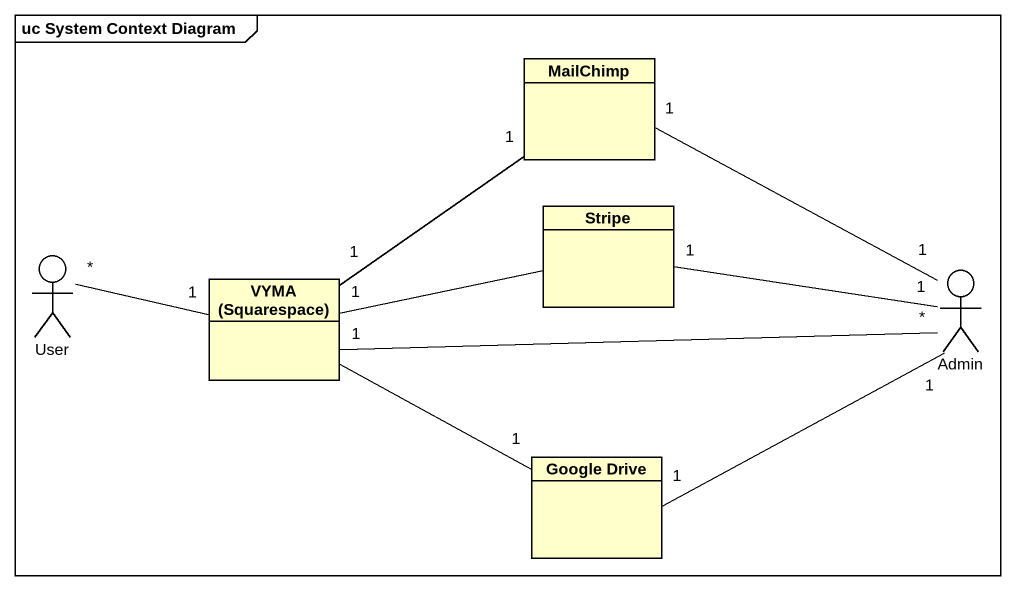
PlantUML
@startuml
mainframe uc System Context Diagram
allowmixing
hide circle
hide empty members
class MailChimp
actor User
class Stripe
class "VYMA (Squarespace)" as VYMA_Squarespace
actor Admin
class "Google Drive" as Google_Drive
MailChimp "1" -- "1" Admin
User "*" -right- "1" VYMA_Squarespace
Stripe "1" -right- "1" Admin
VYMA_Squarespace "1" -up- "1" MailChimp
VYMA_Squarespace "1" -right- Stripe
VYMA_Squarespace "1" -right- "*" Admin
VYMA_Squarespace -right- "1" Google_Drive
Google_Drive "1" -right- "1" Admin
@enduml
